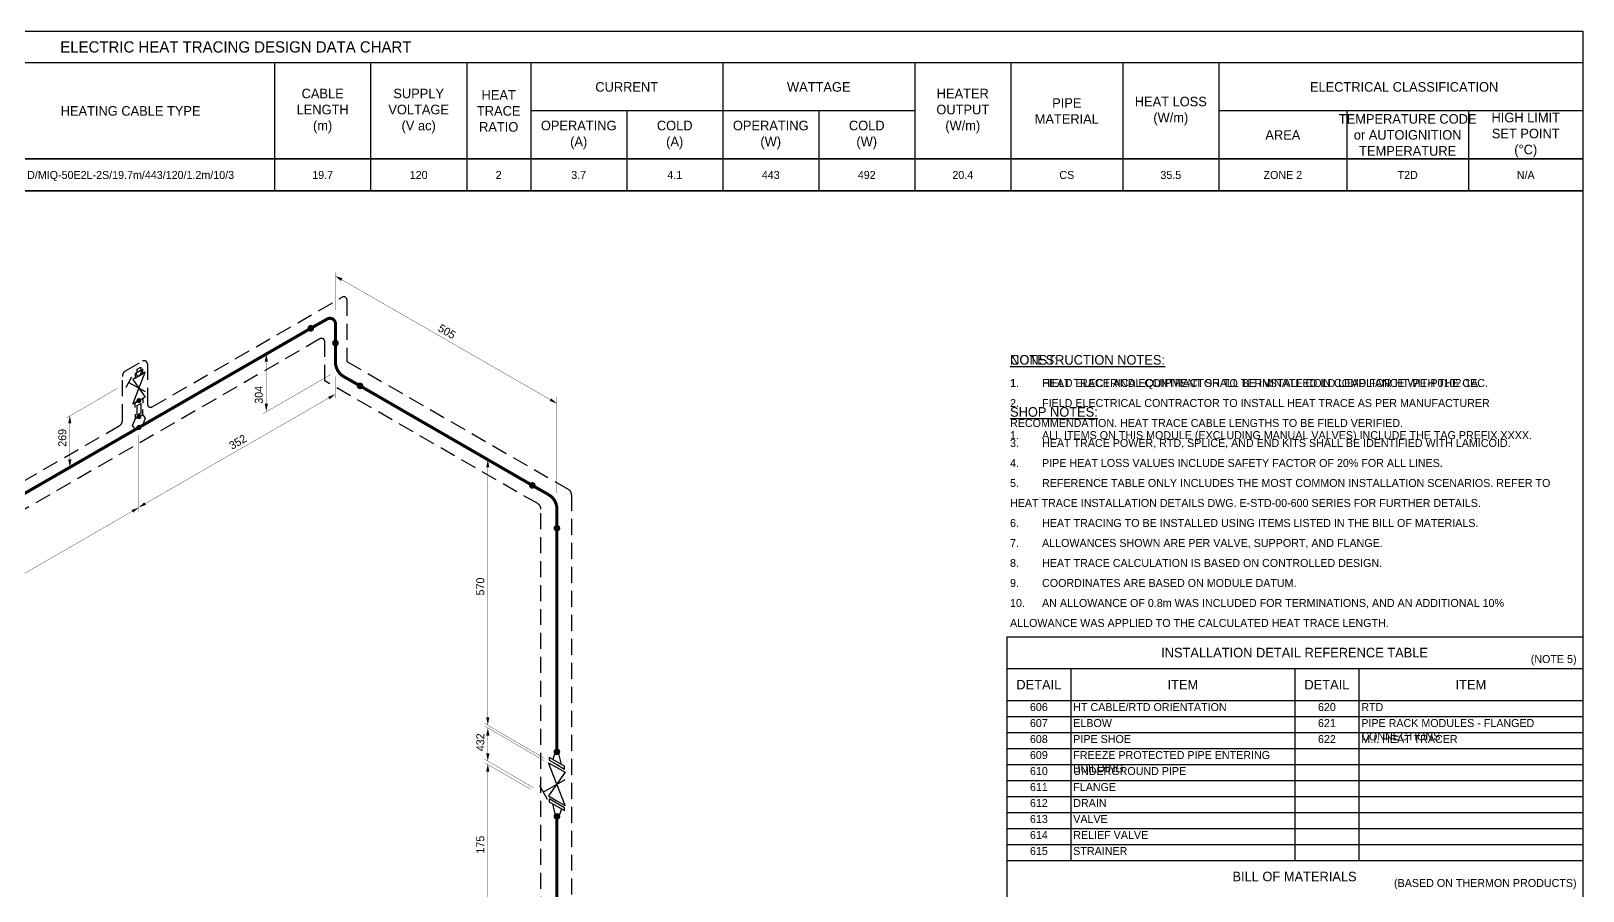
# Model space of a CAD drawing. Extents: x 0 to 847, y -42 to 494.
# Drawn here: x 358.9 to 843.8, y 225.5 to 494.3 of the extents above; entities that cross this region are included whole.
import ezdxf
from ezdxf.enums import TextEntityAlignment as Align

# ---------------------------------------------------------------- set-up
doc = ezdxf.new("R2010")
doc.units = 0
doc.header["$LTSCALE"] = 10
doc.header["$MEASUREMENT"] = 0
doc.linetypes.add('DASHED', pattern=[0.75, 0.5, -0.25])
for name, color, linetype in [('DIMENSION', 2, 'Continuous'), ('HEAT_TRACE', 3, 'DASHED'), ('PIPE', 7, 'Continuous'), ('TABLE-1', 1, 'Continuous'), ('TABLE-7', 7, 'Continuous'), ('TEXT-2', 2, 'Continuous'), ('TITLE', 7, 'Continuous'), ('WELDS', 7, 'Continuous')]:
    doc.layers.add(name, color=color, linetype=linetype)
doc.styles.add('framdcn', font='', dxfattribs={"height": 2.4})
doc.styles.add('Scovan Elec', font='')
doc.styles.get("Standard").update_dxf_attribs({"font": ''})
doc.styles.get('framdcn').set_extended_font_data('Franklin Gothic Medium Cond')
doc.styles.get('Scovan Elec').set_extended_font_data('Franklin Gothic Medium Cond')
doc.styles.get('Standard').set_extended_font_data('Franklin Gothic Medium Cond')

# ---------------------------------------------------------------- blocks, each defined once
blk = doc.blocks.new('*T18')
at = {"layer": 'TABLE-7', "color": 0, "linetype": 'ByBlock', "lineweight": -2, "transparency": 16777216}
for p, q in [((0, 0), (843.77, 0)), ((0, 0), (0, -10)), ((65, 0), (65, -10)), ((135, 0), (135, -10)), ((160, 0), (160, -10)), ((200, 0), (200, -10)), ((225, 0), (225, -10)), ((255, 0), (255, -10)), ((285, 0), (285, -10)), ((315, 0), (315, -10)), ((345, 0), (345, -10)), ((435, 0), (435, -10)), ((465, 0), (465, -10)), ((495, 0), (495, -10)), ((515, 0), (515, -10)), ((545, 0), (545, -10)), ((575, 0), (575, -10)), ((605, 0), (605, -10)), ((635, 0), (635, -10)), ((665, 0), (665, -10)), ((700, 0), (700, -10)), ((730, 0), (730, -10)), ((770, 0), (770, -10)), ((808, 0), (808, -10)), ((843.77, 0), (843.77, -10)), ((0, -10), (843.77, -10))]:
    blk.add_line(p, q, dxfattribs=at)
blk = doc.blocks.new('*U110')
at = {"layer": 'TEXT-2', "insert": (1, 3), "char_height": 2.5, "attachment_point": 7, "style": 'Scovan Elec'}
blk.add_mtext_dynamic_manual_height_columns('\\pxsm1.5;{\\H1.2x;\\LNOTES:\\P\\pi-3,l3,s*,t3;}1.^IHEAT TRACE AND EQUIPMENT SHALL BE INSTALLED IN COMPLIANCE WITH THE CEC.\\P2.^IFIELD ELECTRICAL CONTRACTOR TO INSTALL HEAT TRACE AS PER MANUFACTURER RECOMMENDATION. HEAT TRACE CABLE LENGTHS TO BE FIELD VERIFIED.\\P3.^IHEAT TRACE POWER, RTD, SPLICE, AND END KITS SHALL BE IDENTIFIED WITH LAMICOID.\\P4.^IPIPE HEAT LOSS VALUES INCLUDE SAFETY FACTOR OF 20% FOR ALL LINES.\\P5.^IREFERENCE TABLE ONLY INCLUDES THE MOST COMMON INSTALLATION SCENARIOS. REFER TO HEAT TRACE INSTALLATION DETAILS DWG. E-STD-00-600 SERIES FOR FURTHER DETAILS.\\P6.^IHEAT TRACING TO BE INSTALLED USING ITEMS LISTED IN THE BILL OF MATERIALS.\\P7.^IALLOWANCES SHOWN ARE PER VALVE, SUPPORT, AND FLANGE.\\P8.^IHEAT TRACE CALCULATION IS BASED ON CONTROLLED DESIGN.\\P9.^ICOORDINATES ARE BASED ON MODULE DATUM.\\P10.^IAN ALLOWANCE OF 0.8m WAS INCLUDED FOR TERMINATIONS, AND AN ADDITIONAL 10% ALLOWANCE WAS APPLIED TO THE CALCULATED HEAT TRACE LENGTH.', width=175, gutter_width=10, heights=[0], dxfattribs=at)
blk = doc.blocks.new('ShopNotes')
at = {"layer": 'TEXT-2', "insert": (1, 3), "char_height": 2.5, "attachment_point": 7, "style": 'Scovan Elec'}
blk.add_mtext_dynamic_manual_height_columns('\\pxsm1.5;{\\H1.2x;\\LSHOP NOTES:\\P\\pi-3,l3,s*,t3;}1.^IALL ITEMS ON THIS MODULE (EXCLUDING MANUAL VALVES) INCLUDE THE TAG PREFIX XXXX.', width=175, gutter_width=10, heights=[0], dxfattribs=at)
blk = doc.blocks.new('block18')
at = {"layer": 'PIPE', "linetype": 'ByBlock', "const_width": 0.95, "flags": 128}
blk.add_lwpolyline([(0, 50.2), (0, 0)], dxfattribs=at)
at = {"flags": 1}
for tag in ['Tag', 'UCI', 'Pipe Ref', 'Description', 'Key']:
    blk.add_attdef(tag, (0, 0), '', height=1, dxfattribs=at)
blk = doc.blocks.new('block19')
at = {"layer": 'PIPE', "linetype": 'ByBlock', "flags": 128}
for points in [[(-2.4, 2.3), (-2.4, 1.4)], [(2.4, -0.5), (-2.4, 2.3)], [(-2.4, 1.4), (0, 0)], [(-0.5, -2.9), (-1.3, 0.8)], [(0, 0), (2.4, -1.3)], [(0.5, -3.5), (-0.5, -2.9)], [(1.4, -0.8), (0.5, -3.5)], [(2.4, -1.3), (2.4, -0.5)]]:
    blk.add_lwpolyline(points, dxfattribs=at)
at = {"flags": 1}
for tag in ['Tag', 'UCI', 'Pipe Ref', 'Description', 'Key']:
    blk.add_attdef(tag, (0, 0), '', height=1, dxfattribs=at)
blk = doc.blocks.new('block20')
at = {"layer": 'PIPE', "linetype": 'ByBlock', "flags": 128}
for points in [[(-2.6, 11.9), (2.6, 8.9)], [(2.6, -1.5), (-2.6, 11.9)], [(-4.3, 2.7), (2.6, 6.7)], [(2.6, 8.9), (-2.6, 1.5)], [(-5.4, 4.8), (-3, 0.5)], [(-2.6, 1.5), (0, 0)], [(0, 0), (2.6, -1.5)]]:
    blk.add_lwpolyline(points, dxfattribs=at)
at = {"flags": 1}
for tag in ['Tag', 'UCI', 'Pipe Ref', 'Description', 'Key']:
    blk.add_attdef(tag, (0, 0), '', height=1, dxfattribs=at)
blk = doc.blocks.new('block21')
at = {"layer": 'PIPE', "linetype": 'ByBlock', "flags": 128}
for points in [[(-2.4, 2.2), (-2.4, 1.4)], [(2.4, -0.5), (-2.4, 2.2)], [(-2.4, 1.4), (0, 0)], [(-0.5, 4.4), (-1.3, 1.6)], [(0.5, 3.8), (-0.5, 4.4)], [(0, 0), (2.4, -1.4)], [(1.4, 0), (0.5, 3.8)], [(2.4, -1.4), (2.4, -0.5)]]:
    blk.add_lwpolyline(points, dxfattribs=at)
at = {"flags": 1}
for tag in ['Tag', 'UCI', 'Pipe Ref', 'Description', 'Key']:
    blk.add_attdef(tag, (0, 0), '', height=1, dxfattribs=at)
blk = doc.blocks.new('block22')
at = {"layer": 'PIPE', "linetype": 'ByBlock', "const_width": 0.95, "flags": 128}
blk.add_lwpolyline([(0, 69.9), (0, 0)], dxfattribs=at)
at = {"flags": 1}
for tag in ['Tag', 'UCI', 'Pipe Ref', 'Description', 'Key']:
    blk.add_attdef(tag, (0, 0), '', height=1, dxfattribs=at)
blk = doc.blocks.new('block23')
at = {"layer": 'PIPE', "linetype": 'ByBlock', "const_width": 0.95, "flags": 128}
for points in [[(-2.5, 7.4), (2.6, 4.5)], [(2.6, 4.5), (2.6, 4.5), (3.34, 3.98), (3.98, 3.34), (4.5, 2.6), (4.88, 1.78), (5.12, 0.9), (5.2, 0)], [(5.2, 0), (5.2, -6)]]:
    blk.add_lwpolyline(points, dxfattribs=at)
at = {"flags": 1}
for tag in ['Tag', 'UCI', 'Pipe Ref', 'Description', 'Key']:
    blk.add_attdef(tag, (0, 0), '', height=1, dxfattribs=at)
blk = doc.blocks.new('block24')
at = {"layer": 'PIPE', "linetype": 'ByBlock', "const_width": 0.95, "flags": 128}
blk.add_lwpolyline([(-53.8, 31.1), (0, 0)], dxfattribs=at)
at = {"flags": 1}
for tag in ['Tag', 'UCI', 'Pipe Ref', 'Description', 'Key']:
    blk.add_attdef(tag, (0, 0), '', height=1, dxfattribs=at)
blk = doc.blocks.new('block25')
at = {"layer": 'PIPE', "linetype": 'ByBlock', "const_width": 0.95, "flags": 128}
for points in [[(-5.2, 6), (-5.2, 0)], [(-5.2, 0), (-5.2, 0), (-5.12, -0.9), (-4.88, -1.78), (-4.5, -2.6), (-3.98, -3.34), (-3.34, -3.98), (-2.6, -4.5)], [(-2.6, -4.5), (2.5, -7.4)]]:
    blk.add_lwpolyline(points, dxfattribs=at)
at = {"flags": 1}
for tag in ['Tag', 'UCI', 'Pipe Ref', 'Description', 'Key']:
    blk.add_attdef(tag, (0, 0), '', height=1, dxfattribs=at)
blk = doc.blocks.new('block26')
at = {"layer": 'PIPE', "linetype": 'ByBlock', "const_width": 0.95, "flags": 128}
for points in [[(-5.97, -1.4), (-0.87, 1.5)], [(-0.87, 1.5), (-0.59, 1.63), (-0.3, 1.71), (0, 1.73), (0.3, 1.71), (0.59, 1.63), (0.87, 1.5), (1.11, 1.33), (1.33, 1.11), (1.5, 0.87), (1.63, 0.59), (1.71, 0.3), (1.73, 0)], [(1.73, 0), (1.73, -6)]]:
    blk.add_lwpolyline(points, dxfattribs=at)
at = {"flags": 1}
for tag in ['Tag', 'UCI', 'Pipe Ref', 'Description', 'Key']:
    blk.add_attdef(tag, (0, 0), '', height=1, dxfattribs=at)
blk = doc.blocks.new('block27')
at = {"layer": 'PIPE', "linetype": 'ByBlock', "const_width": 0.95, "flags": 128}
blk.add_lwpolyline([(-53.7, -31), (0, 0)], dxfattribs=at)
at = {"flags": 1}
for tag in ['Tag', 'UCI', 'Pipe Ref', 'Description', 'Key']:
    blk.add_attdef(tag, (0, 0), '', height=1, dxfattribs=at)
blk = doc.blocks.new('block28')
at = {"layer": 'PIPE', "linetype": 'ByBlock', "flags": 128}
for points in [[(1.2, 4.1), (1.2, 5.6)], [(-2, 0.6), (-1.1, 2.8)], [(-1.1, -0.6), (-2, 0.6)], [(-1.2, 4.2), (-1.2, 2.7)], [(-1.2, 2.7), (1.2, 4.1)], [(-1.1, 2.8), (1.1, 4.1)], [(0, 0), (-1.1, -0.6)], [(1.1, 0.6), (0, 0)], [(1.1, 4.1), (2, 2.9)], [(2, 2.9), (1.1, 0.6)]]:
    blk.add_lwpolyline(points, dxfattribs=at)
at = {"flags": 1}
for tag in ['Tag', 'UCI', 'Pipe Ref', 'Description', 'Key']:
    blk.add_attdef(tag, (0, 0), '', height=1, dxfattribs=at)
blk = doc.blocks.new('block29')
at = {"layer": 'PIPE', "linetype": 'ByBlock', "flags": 128}
for points in [[(-0.6, 2.7), (0.6, 3.3)], [(-0.6, -0.3), (-0.6, 2.7)], [(0, 0), (-0.6, -0.3)], [(0.6, 0.3), (0, 0)], [(0.6, 3.3), (0.6, 0.3)]]:
    blk.add_lwpolyline(points, dxfattribs=at)
at = {"flags": 1}
for tag in ['Tag', 'UCI', 'Pipe Ref', 'Description', 'Key']:
    blk.add_attdef(tag, (0, 0), '', height=1, dxfattribs=at)
blk = doc.blocks.new('block30')
at = {"layer": 'PIPE', "linetype": 'ByBlock', "flags": 128}
for points in [[(0.7, 9.7), (-3.1, 7.4)], [(-3.1, -0.3), (0.7, 9.7)], [(0, 9.2), (0, 10.7)], [(-3.5, 8.1), (-5.3, 4.9)], [(-4.4, 6.5), (0.7, 3.6)], [(-3.1, 7.4), (0.7, 1.9)], [(-2.4, 9.3), (-2.4, 7.8)], [(-2.4, 7.8), (0, 9.2)], [(-1.2, 0.8), (-3.1, -0.3)], [(-2.4, 0.1), (0, 1.5)], [(-2.4, -1.4), (-2.4, 0.1)], [(0.7, 1.9), (-1.2, 0.8)], [(0, 1.5), (0, 0)]]:
    blk.add_lwpolyline(points, dxfattribs=at)
at = {"flags": 1}
for tag in ['Tag', 'UCI', 'Pipe Ref', 'Description', 'Key']:
    blk.add_attdef(tag, (0, 0), '', height=1, dxfattribs=at)
blk = doc.blocks.new('block31')
at = {"layer": 'PIPE', "linetype": 'ByBlock', "flags": 128}
for points in [[(-0.9, 1), (0.9, 2)], [(-0.4, -0.2), (-0.9, 1)], [(-0.6, 2.1), (0.6, 2.7)], [(-0.6, 1.2), (-0.6, 2.1)], [(0, 0), (-0.4, -0.2)], [(0.4, 0.2), (0, 0)], [(0.9, 2), (0.4, 0.2)], [(0.6, 2.7), (0.6, 1.8)]]:
    blk.add_lwpolyline(points, dxfattribs=at)
at = {"flags": 1}
for tag in ['Tag', 'UCI', 'Pipe Ref', 'Description', 'Key']:
    blk.add_attdef(tag, (0, 0), '', height=1, dxfattribs=at)
blk = doc.blocks.new('block32')
at = {"layer": 'PIPE', "linetype": 'ByBlock', "const_width": 0.95, "flags": 128}
for points in [[(-117.6, -67.9), (0, 0)], [(-241.8, -139.6), (-117.6, -67.9)]]:
    blk.add_lwpolyline(points, dxfattribs=at)
at = {"flags": 1}
for tag in ['Tag', 'UCI', 'Pipe Ref', 'Description', 'Key']:
    blk.add_attdef(tag, (0, 0), '', height=1, dxfattribs=at)
blk = doc.blocks.new('block40')
at = {"layer": 'WELDS'}
h = blk.add_hatch(color=256, dxfattribs=at)
edge = h.paths.add_edge_path(flags=0)
edge.add_arc((0, 0), 1.05, 0, 360)
at = {"flags": 1}
for tag in ['Tag', 'UCI', 'Pipe Ref', 'Description', 'Key']:
    blk.add_attdef(tag, (0, 0), '', height=1, dxfattribs=at)
blk = doc.blocks.new('block41')
at = {"layer": 'WELDS'}
h = blk.add_hatch(color=256, dxfattribs=at)
edge = h.paths.add_edge_path(flags=0)
edge.add_arc((0, 0), 1.05, 0, 360)
at = {"flags": 1}
for tag in ['Tag', 'UCI', 'Pipe Ref', 'Description', 'Key']:
    blk.add_attdef(tag, (0, 0), '', height=1, dxfattribs=at)
blk = doc.blocks.new('block42')
at = {"layer": 'WELDS'}
h = blk.add_hatch(color=256, dxfattribs=at)
edge = h.paths.add_edge_path(flags=0)
edge.add_arc((0, 0), 1.05, 0, 360)
at = {"flags": 1}
for tag in ['Tag', 'UCI', 'Pipe Ref', 'Description', 'Key']:
    blk.add_attdef(tag, (0, 0), '', height=1, dxfattribs=at)
blk = doc.blocks.new('block43')
at = {"layer": 'WELDS'}
h = blk.add_hatch(color=256, dxfattribs=at)
edge = h.paths.add_edge_path(flags=0)
edge.add_arc((0, 0), 1.05, 0, 360)
at = {"flags": 1}
for tag in ['Tag', 'UCI', 'Pipe Ref', 'Description', 'Key']:
    blk.add_attdef(tag, (0, 0), '', height=1, dxfattribs=at)
blk = doc.blocks.new('block44')
at = {"layer": 'WELDS'}
h = blk.add_hatch(color=256, dxfattribs=at)
edge = h.paths.add_edge_path(flags=0)
edge.add_arc((0, 0), 1.05, 0, 360)
at = {"flags": 1}
for tag in ['Tag', 'UCI', 'Pipe Ref', 'Description', 'Key']:
    blk.add_attdef(tag, (0, 0), '', height=1, dxfattribs=at)
blk = doc.blocks.new('block45')
at = {"layer": 'WELDS'}
h = blk.add_hatch(color=256, dxfattribs=at)
edge = h.paths.add_edge_path(flags=0)
edge.add_arc((0, 0), 1.05, 0, 360)
at = {"flags": 1}
for tag in ['Tag', 'UCI', 'Pipe Ref', 'Description', 'Key']:
    blk.add_attdef(tag, (0, 0), '', height=1, dxfattribs=at)
blk = doc.blocks.new('block46')
at = {"layer": 'WELDS'}
h = blk.add_hatch(color=256, dxfattribs=at)
edge = h.paths.add_edge_path(flags=0)
edge.add_arc((0, 0), 1.05, 0, 360)
at = {"flags": 1}
for tag in ['Tag', 'UCI', 'Pipe Ref', 'Description', 'Key']:
    blk.add_attdef(tag, (0, 0), '', height=1, dxfattribs=at)
blk = doc.blocks.new('block47')
at = {"layer": 'WELDS'}
h = blk.add_hatch(color=256, dxfattribs=at)
edge = h.paths.add_edge_path(flags=0)
edge.add_arc((0, 0), 0.8, 0, 360)
at = {"flags": 1}
for tag in ['Tag', 'UCI', 'Pipe Ref', 'Description', 'Key']:
    blk.add_attdef(tag, (0, 0), '', height=1, dxfattribs=at)
blk = doc.blocks.new('block48')
at = {"layer": 'WELDS'}
h = blk.add_hatch(color=256, dxfattribs=at)
edge = h.paths.add_edge_path(flags=0)
edge.add_arc((0, 0), 0.8, 0, 360)
at = {"flags": 1}
for tag in ['Tag', 'UCI', 'Pipe Ref', 'Description', 'Key']:
    blk.add_attdef(tag, (0, 0), '', height=1, dxfattribs=at)
blk = doc.blocks.new('block49')
at = {"layer": 'WELDS'}
h = blk.add_hatch(color=256, dxfattribs=at)
edge = h.paths.add_edge_path(flags=0)
edge.add_arc((0, 0), 0.8, 0, 360)
at = {"flags": 1}
for tag in ['Tag', 'UCI', 'Pipe Ref', 'Description', 'Key']:
    blk.add_attdef(tag, (0, 0), '', height=1, dxfattribs=at)
blk = doc.blocks.new('*T89')
at = {"layer": 'TABLE-7', "color": 0, "linetype": 'ByBlock', "lineweight": -2, "transparency": 16777216}
for p, q in [((0, 0), (90, 0)), ((0, 0), (0, -60)), ((20, 0), (20, -60)), ((90, 0), (90, -60)), ((90, 0), (180, 0)), ((90, 0), (90, -60)), ((110, 0), (110, -60)), ((180, 0), (180, -60)), ((0, -10), (90, -10)), ((90, -10), (180, -10)), ((0, -15), (90, -15)), ((90, -15), (180, -15)), ((0, -20), (90, -20)), ((90, -20), (180, -20)), ((0, -25), (90, -25)), ((90, -25), (180, -25)), ((0, -30), (90, -30)), ((90, -30), (180, -30)), ((0, -35), (90, -35)), ((90, -35), (180, -35)), ((0, -40), (90, -40)), ((90, -40), (180, -40)), ((0, -45), (90, -45)), ((90, -45), (180, -45)), ((0, -50), (90, -50)), ((90, -50), (180, -50)), ((0, -55), (90, -55)), ((90, -55), (180, -55)), ((0, -60), (90, -60)), ((90, -60), (180, -60))]:
    blk.add_line(p, q, dxfattribs=at)
at = {"layer": 'TABLE-7', "color": 2, "transparency": 16777216, "style": 'Scovan Elec'}
for s, insert, char_height, width, attachment_point in [('DETAIL', (10, -5), 3, 19, 5), ('ITEM', (55, -5), 3, 69, 5), ('DETAIL', (100, -5), 3, 19, 5), ('ITEM', (145, -5), 3, 69, 5), ('606', (10, -10.75), 2.5, 18.5, 2), ('HT CABLE/RTD ORIENTATION', (20.75, -10.75), 2.5, 68.5, 1), ('620', (100, -10.75), 2.5, 18.5, 2), ('RTD', (110.75, -10.75), 2.5, 68.5, 1), ('607', (10, -15.75), 2.5, 18.5, 2), ('ELBOW', (20.75, -15.75), 2.5, 68.5, 1), ('621', (100, -15.75), 2.5, 18.5, 2), ('PIPE RACK MODULES - FLANGED CONNECTIONS', (110.75, -15.75), 2.5, 68.5, 1), ('608', (10, -20.75), 2.5, 18.5, 2), ('PIPE SHOE', (20.75, -20.75), 2.5, 68.5, 1), ('622', (100, -20.75), 2.5, 18.5, 2), ('M.I. HEAT TRACER', (110.75, -20.75), 2.5, 68.5, 1), ('609', (10, -25.75), 2.5, 18.5, 2), ('FREEZE PROTECTED PIPE ENTERING BUILDING', (20.75, -25.75), 2.5, 68.5, 1), ('610', (10, -30.75), 2.5, 18.5, 2), ('UNDERGROUND PIPE', (20.75, -30.75), 2.5, 68.5, 1), ('611', (10, -35.75), 2.5, 18.5, 2), ('FLANGE', (20.75, -35.75), 2.5, 68.5, 1), ('612', (10, -40.75), 2.5, 18.5, 2), ('DRAIN', (20.75, -40.75), 2.5, 68.5, 1), ('613', (10, -45.75), 2.5, 18.5, 2), ('VALVE', (20.75, -45.75), 2.5, 68.5, 1), ('614', (10, -50.75), 2.5, 18.5, 2), ('RELIEF VALVE', (20.75, -50.75), 2.5, 68.5, 1), ('615', (10, -55.75), 2.5, 18.5, 2), ('STRAINER', (20.75, -55.75), 2.5, 68.5, 1)]:
    blk.add_mtext(s, dxfattribs=dict(at, insert=insert, char_height=char_height, width=width, attachment_point=attachment_point))
blk = doc.blocks.new('Heat_Trace_Design_Data')
at = {"layer": 'TEXT-2', "style": 'Scovan Elec'}
blk.add_attdef('PNL#-CKT#_1', text='', height=2.5, dxfattribs=at).set_placement((32.5, -5), align=Align.MIDDLE)
for tag, p in [('TRACE#_1', (100, -5)), ('INSU.THK_1', (147.5, -5)), ('INSU.CODE_1', (180, -5)), ('INSU.SIZE_1', (212.5, -5)), ('MIN.TEMP_1', (240, -5)), ('STARTUP.TEMP_1', (270, -5)), ('EXP.TEMP_1', (300, -5)), ('MAINT.TEMP_1', (330, -5)), ('CABLE.TYPE_1', (390, -5)), ('CABLE.LENGTH_1', (450, -5)), ('SUPPLY.VOLT_1', (480, -5)), ('HT.RATIO_1', (505, -5)), ('OPER.CURRENT_1', (530, -5)), ('COLD.CURRENT_1', (560, -5)), ('OPER.WATT_1', (590, -5)), ('COLD.WATT_1', (620, -5)), ('HEATER.OUTPUT_1', (650, -5)), ('PIPE.MAT_1', (682.5, -5)), ('HEAT.LOSS_1', (715, -5)), ('AREA.CLASS_1', (750, -5)), ('TEMPERATURE.CODE_1', (789, -5)), ('HI.LIMIT.SET.PT_1', (825.89, -5))]:
    blk.add_attdef(tag, text='', height=2.5, dxfattribs=at).set_placement(p, align=Align.MIDDLE_CENTER)
blk = doc.blocks.new('*T111')
at = {"layer": 'TABLE-7', "color": 0, "linetype": 'ByBlock', "lineweight": -2, "transparency": 16777216}
for p, q in [((0, 0), (90, 0)), ((0, 0), (0, -60)), ((20, 0), (20, -60)), ((90, 0), (90, -60)), ((0, -10), (90, -10)), ((0, -15), (90, -15)), ((0, -20), (90, -20)), ((0, -25), (90, -25)), ((0, -30), (90, -30)), ((0, -35), (90, -35)), ((0, -40), (90, -40)), ((0, -45), (90, -45)), ((0, -50), (90, -50)), ((0, -55), (90, -55)), ((0, -60), (90, -60))]:
    blk.add_line(p, q, dxfattribs=at)
at = {"layer": 'TABLE-7', "color": 2, "transparency": 16777216, "style": 'Scovan Elec'}
for s, insert, char_height, width, attachment_point in [('DETAIL', (10, -5), 3, 19, 5), ('ITEM', (55, -5), 3, 69, 5), ('620', (10, -10.75), 2.5, 18.5, 2), ('RTD', (20.75, -10.75), 2.5, 68.5, 1), ('621', (10, -15.75), 2.5, 18.5, 2), ('PIPE RACK MODULES - FLANGED CONNECTIONS', (20.75, -15.75), 2.5, 68.5, 1), ('622', (10, -20.75), 2.5, 18.5, 2), ('M.I. HEAT TRACER', (20.75, -20.75), 2.5, 68.5, 1)]:
    blk.add_mtext(s, dxfattribs=dict(at, insert=insert, char_height=char_height, width=width, attachment_point=attachment_point))

msp = doc.modelspace()

# ---------------------------------------------------------------- hatches: boundary and pattern name
at = {"layer": 'DIMENSION'}
for points in [[(453.9, 417.8), (456.2, 417), (455.7, 416.2)], [(432.4, 393.4), (432.9, 391), (431.9, 391)], [(454, 380.8), (452.2, 379.2), (451.7, 380)], [(523.2, 377.9), (520.9, 378.7), (521.4, 379.5)], [(371, 374.1), (371.5, 371.7), (370.5, 371.7)], [(432.4, 375.4), (431.9, 377.8), (432.9, 377.8)], [(371, 358), (370.5, 360.4), (371.5, 360.4)], [(501.6, 360.3), (502.1, 357.9), (501.1, 357.9)], [(392.6, 345.4), (390.8, 343.8), (390.3, 344.6)], [(392.5, 345.4), (394.3, 347), (394.8, 346.2)], [(501.6, 277.4), (501.1, 279.8), (502.1, 279.8)], [(501.6, 276.5), (502.1, 274.1), (501.1, 274.1)], [(501.6, 266.1), (501.1, 268.5), (502.1, 268.5)], [(501.6, 265.2), (502.1, 262.8), (501.1, 262.8)]]:
    msp.add_hatch(color=256, dxfattribs=at).paths.add_polyline_path(points)

# ---------------------------------------------------------------- linework, layer by layer
at = {"layer": 'DIMENSION', "linetype": 'ByBlock', "const_width": 0.1, "flags": 128}
for points in [[(523.2, 377.9), (453.9, 417.8)], [(454, 407), (454, 418.93)], [(433.3, 393.9), (431.3, 392.8)], [(432.4, 393.4), (432.4, 375.4)], [(452.6, 387), (431.4, 374.7)], [(454, 386.4), (454, 379.5)], [(386, 382.7), (370, 373.4)], [(454, 380.8), (392.5, 345.4)], [(523.2, 349.9), (523.2, 379.88)], [(371, 374.1), (371, 358)], [(392.6, 368.2), (392.6, 344.1)], [(502.5, 359.7), (500.5, 360.8)], [(501.6, 360.3), (501.6, 277.4)], [(371.9, 358.5), (369.9, 357.4)], [(392.6, 345.4), (146.7, 203.5)], [(519.2, 267), (500.6, 277.9)], [(519.2, 266.2), (500.6, 277.1)], [(501.6, 276.5), (501.6, 266.1)], [(515.8, 257.8), (500.6, 266.7)], [(515, 257.3), (500.6, 265.6)], [(501.6, 265.2), (501.6, 211)]]:
    msp.add_lwpolyline(points, dxfattribs=at)
at = {"layer": 'HEAT_TRACE'}
for points in [[(180.96, 252.29), (386.44, 370.92, 0.267949), (387.44, 372.65), (387.44, 386.35, -0.267949), (388.44, 388.08), (393.73, 391.13, -0.57735), (395.23, 390.27), (395.23, 377.73, 0.57735), (396.73, 376.87), (456.09, 411.13, -0.57735), (457.59, 410.27), (457.59, 391), (526.74, 351.08, -0.267949), (527.74, 349.35), (527.74, 202.65, 0.267949)], [(518.21, 136.15), (518.21, 344.85, 0.267949), (517.21, 346.58), (450.66, 385), (450.66, 397.27, 0.57735), (449.16, 398.13), (449.16, 398.13), (146.45, 223.37, -0.57735)]]:
    msp.add_lwpolyline(points, format="xyb", dxfattribs=at)
at = {"layer": 'TABLE-1'}
msp.add_line((753.77, 295), (753.77, 235), dxfattribs=at)
for points in [[(843.77, 484.34), (0, 484.34)], [(635, 469.34), (515, 469.34)], [(843.77, 469.34), (730, 469.34)], [(843.77, 454.34), (0, 454.34)], [(843.77, 444.34), (0, 444.34)], [(663.77, 305), (663.77, 235)], [(663.77, 305), (843.77, 305)], [(663.77, 295), (843.77, 295)], [(663.77, 235), (663.77, 95)], [(663.77, 235), (843.77, 235)]]:
    msp.add_lwpolyline(points, dxfattribs=at)
at = {"layer": 'TABLE-7'}
for points in [[(435, 484.34), (435, 454.34)], [(465, 484.34), (465, 454.34)], [(495, 484.34), (495, 454.34)], [(515, 484.34), (515, 454.34)], [(575, 484.34), (575, 454.34)], [(635, 484.34), (635, 454.34)], [(665, 484.34), (665, 454.34)], [(700, 484.34), (700, 454.34)], [(730, 484.34), (730, 454.34)], [(545, 469.34), (545, 454.34)], [(605, 469.34), (605, 454.34)], [(770, 469.34), (770, 454.34)], [(808, 469.34), (808, 454.34)]]:
    msp.add_lwpolyline(points, dxfattribs=at)
at = {"layer": 'TITLE'}
msp.add_lwpolyline([(0, 494.34), (843.77, 494.34), (843.77, 0), (0, 0)], close=True, dxfattribs=at)

# ---------------------------------------------------------------- block references
for name, p in [('*T18', (0, 454.34)), ('ShopNotes', (663.77, 363)), ('*T89', (663.77, 295)), ('*T111', (753.77, 295))]:
    msp.add_blockref(name, p)
ref = msp.add_blockref('Heat_Trace_Design_Data', (0, 454.34))
ref.add_attrib('CABLE.TYPE_1', 'D/MIQ-50E2L-2S/19.7m/443/120/1.2m/10/3', dxfattribs={"layer": 'TEXT-2', "height": 2.5, "style": 'Scovan Elec'}).set_placement((390, 449.34), align=Align.MIDDLE_CENTER)
ref.add_attrib('CABLE.LENGTH_1', '19.7', dxfattribs={"layer": 'TEXT-2', "height": 2.5, "style": 'Scovan Elec'}).set_placement((450, 449.34), align=Align.MIDDLE_CENTER)
ref.add_attrib('SUPPLY.VOLT_1', '120', dxfattribs={"layer": 'TEXT-2', "height": 2.5, "style": 'Scovan Elec'}).set_placement((480, 449.34), align=Align.MIDDLE_CENTER)
ref.add_attrib('HT.RATIO_1', '2', dxfattribs={"layer": 'TEXT-2', "height": 2.5, "style": 'Scovan Elec'}).set_placement((505, 449.34), align=Align.MIDDLE_CENTER)
ref.add_attrib('OPER.CURRENT_1', '3.7', dxfattribs={"layer": 'TEXT-2', "height": 2.5, "style": 'Scovan Elec'}).set_placement((530, 449.34), align=Align.MIDDLE_CENTER)
ref.add_attrib('COLD.CURRENT_1', '4.1', dxfattribs={"layer": 'TEXT-2', "height": 2.5, "style": 'Scovan Elec'}).set_placement((560, 449.34), align=Align.MIDDLE_CENTER)
ref.add_attrib('OPER.WATT_1', '443', dxfattribs={"layer": 'TEXT-2', "height": 2.5, "style": 'Scovan Elec'}).set_placement((590, 449.34), align=Align.MIDDLE_CENTER)
ref.add_attrib('COLD.WATT_1', '492', dxfattribs={"layer": 'TEXT-2', "height": 2.5, "style": 'Scovan Elec'}).set_placement((620, 449.34), align=Align.MIDDLE_CENTER)
ref.add_attrib('HEATER.OUTPUT_1', '20.4', dxfattribs={"layer": 'TEXT-2', "height": 2.5, "style": 'Scovan Elec'}).set_placement((650, 449.34), align=Align.MIDDLE_CENTER)
ref.add_attrib('PIPE.MAT_1', 'CS', dxfattribs={"layer": 'TEXT-2', "height": 2.5, "style": 'Scovan Elec'}).set_placement((682.5, 449.34), align=Align.MIDDLE_CENTER)
ref.add_attrib('HEAT.LOSS_1', '35.5', dxfattribs={"layer": 'TEXT-2', "height": 2.5, "style": 'Scovan Elec'}).set_placement((715, 449.34), align=Align.MIDDLE_CENTER)
ref.add_attrib('AREA.CLASS_1', 'ZONE 2', dxfattribs={"layer": 'TEXT-2', "height": 2.5, "style": 'Scovan Elec'}).set_placement((750, 449.34), align=Align.MIDDLE_CENTER)
ref.add_attrib('TEMPERATURE.CODE_1', 'T2D', dxfattribs={"layer": 'TEXT-2', "height": 2.5, "style": 'Scovan Elec'}).set_placement((789, 449.34), align=Align.MIDDLE_CENTER)
ref.add_attrib('HI.LIMIT.SET.PT_1', 'N/A', dxfattribs={"layer": 'TEXT-2', "height": 2.5, "style": 'Scovan Elec'}).set_placement((825.89, 449.34), align=Align.MIDDLE_CENTER)
at = {"layer": 'PIPE'}
for name, p in [('block26', (452.27, 402.8)), ('block27', (446.3, 401.4)), ('block25', (459.2, 390.8)), ('block30', (393.8, 378)), ('block31', (392.6, 386.5)), ('block24', (515.5, 352.3)), ('block28', (392.6, 370.4)), ('block29', (392.6, 374.6)), ('block32', (392.6, 370.4)), ('block23', (518, 344.9)), ('block22', (523.2, 269)), ('block21', (523.2, 265)), ('block20', (523.2, 253.7)), ('block19', (523.2, 252)), ('block18', (523.2, 198.6))]:
    msp.add_blockref(name, p, dxfattribs=at)
at = {"layer": 'TEXT-2'}
msp.add_blockref('*U110', (663.77, 305), dxfattribs=at)
at = {"layer": 'WELDS'}
for name, p in [('block46', (446.3, 401.4)), ('block45', (454, 396.8)), ('block44', (461.7, 383.4)), ('block49', (392.6, 378.8)), ('block48', (392.6, 373.8)), ('block47', (392.6, 370.4)), ('block43', (515.5, 352.3)), ('block42', (523.2, 338.9)), ('block41', (523.2, 269)), ('block40', (523.2, 248.8))]:
    msp.add_blockref(name, p, dxfattribs=at)

# ---------------------------------------------------------------- texts
at = {"layer": 'DIMENSION', "style": 'framdcn'}
for s, rotation, p in [('505', -30, (485.8, 400.7)), ('304', 90, (431.3, 377.82)), ('269', 90, (369.9, 364.37)), ('352', 30, (421.7, 363.4)), ('570', 90, (500.5, 317.9)), ('432', 90, (500.5, 269.2)), ('175', 90, (500.5, 237.2))]:
    msp.add_text(s, height=2.5, rotation=rotation, dxfattribs=at).set_placement(p)
at = {"layer": 'TEXT-2', "style": 'Scovan Elec'}
for s, insert, char_height, attachment_point in [('ELECTRIC HEAT TRACING DESIGN DATA CHART', (422.89, 489.34), 3.5, 5), ('CABLE\\PLENGTH\\P(m)', (450, 469.34), 3, 5), ('SUPPLY\\PVOLTAGE\\P(V ac)', (480, 469.34), 3, 5), ('HEAT\\PTRACE\\PRATIO', (505, 469.34), 3, 5), ('CURRENT', (545, 476.84), 3, 5), ('WATTAGE', (605, 476.84), 3, 5), ('HEATER\\POUTPUT\\P(W/m)', (650, 469.34), 3, 5), ('ELECTRICAL CLASSIFICATION', (787.89, 476.84), 3, 5), ('HEATING CABLE TYPE', (390, 469.34), 3, 5), ('PIPE\\PMATERIAL', (682.5, 469.34), 3, 5), ('HEAT LOSS\\P(W/m)', (715, 469.34), 3, 5), ('OPERATING\\P(A)', (530, 461.84), 3, 5), ('COLD\\P(A)', (560, 461.84), 3, 5), ('OPERATING\\P(W)', (590, 461.84), 3, 5), ('COLD\\P(W)', (620, 461.84), 3, 5), ('TEMPERATURE CODE\\Por AUTOIGNITION\\PTEMPERATURE', (789, 461.84), 3, 5), ('HIGH LIMIT\\PSET POINT\\P(%%DC)', (825.89, 461.84), 3, 5), ('AREA', (750, 461.84), 3, 5), ('INSTALLATION DETAIL REFERENCE TABLE', (753.66, 300), 3, 5), ('(NOTE 5)', (841.77, 296), 2.5, 9), ('BILL OF MATERIALS', (753.66, 230), 3, 5), ('(BASED ON THERMON PRODUCTS)', (841.77, 226), 2.5, 9)]:
    msp.add_mtext(s, dxfattribs=dict(at, insert=insert, char_height=char_height, attachment_point=attachment_point))
at = {"layer": 'TEXT-2', "insert": (664.82, 383), "char_height": 2.5, "attachment_point": 7, "style": 'Scovan Elec'}
msp.add_mtext_dynamic_manual_height_columns('\\pxsm1.5;{\\H1.2x;\\LCONSTRUCTION NOTES:\\P\\pi-3,l3,s*,t3;}1.^IFIELD ELECTRICAL CONTRACTOR TO TERMINATE COLD LEAD FOR HT-PE-P0102-1A.', width=175, gutter_width=10, heights=[0], dxfattribs=at)

doc.saveas('drawing.dxf')
